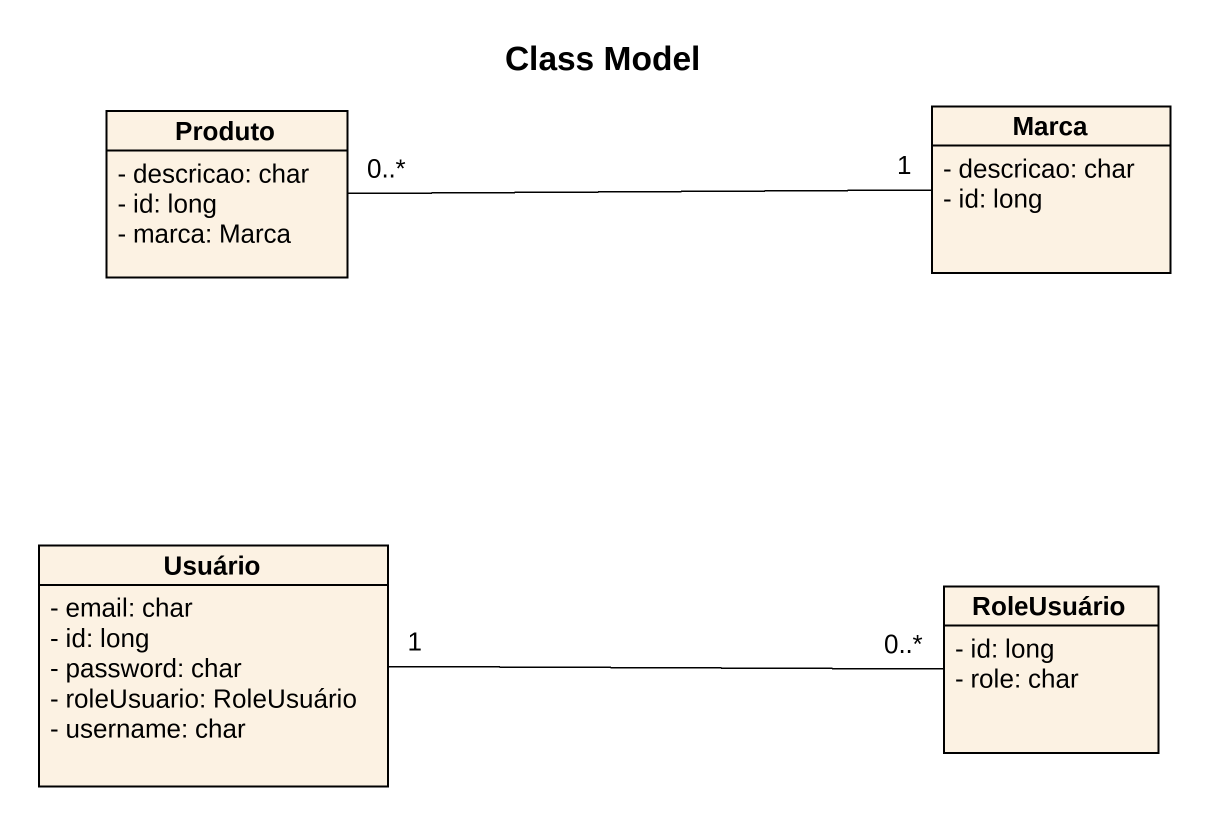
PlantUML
@startuml
title Class Model
hide circle
hide empty members
skinparam classAttributeIconSize 0
class Produto {
  - descricao: char
  - id: long
  - marca: Marca
}
class Marca {
  - descricao: char
  - id: long
}
class Usuário {
  - email: char
  - id: long
  - password: char
  - roleUsuario: RoleUsuário
  - username: char
}
class RoleUsuário {
  - id: long
  - role: char
}
Marca "1" -left- "0..*" Produto
RoleUsuário "0..*" -left- "1" Usuário
@enduml
